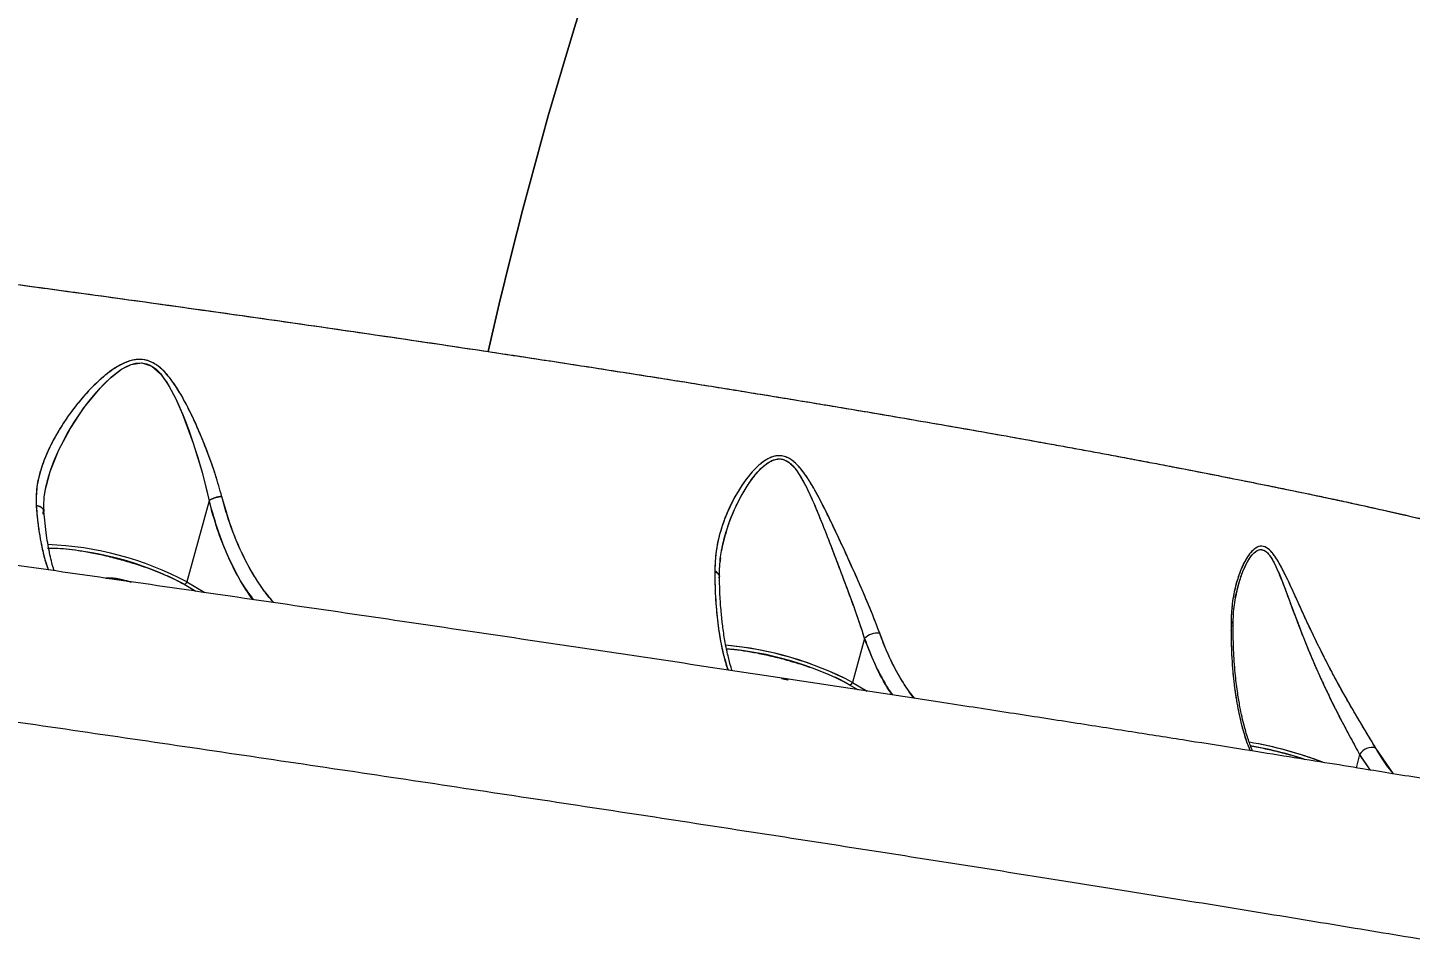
# Model space of a CAD drawing. Header units: millimetres. Extents: x -5873 to 5805, y -5301 to 4302.
# Drawn here: x -566.1 to -313.5, y -605.1 to -436.6 of the extents above; entities that cross this region are included whole.
import ezdxf

# ---------------------------------------------------------------- set-up
doc = ezdxf.new("R2010")
doc.units = ezdxf.units.MM
for name, color, linetype in [('DIKOM_ОБЪЕКТ', 7, 'Continuous'), ('DIKOM_РАЗМЕР_ЗОНА', 7, 'Continuous'), ('DIKOM_РАЗМЕР_ОБЪЕКТА', 7, 'Continuous')]:
    doc.layers.add(name, color=color, linetype=linetype)
doc.styles.add('style1', font='arial.ttf', dxfattribs={"width": 0.8})
doc.dimstyles.new('1-50', dxfattribs={"dimtxt": 300, "dimasz": 200, "dimexe": 100, "dimexo": 0, "dimgap": 100, "dimtad": 1, "dimtxsty": 'style1', "dimcen": 200, "dimclrd": 7, "dimclre": 7, "dimclrt": 7, "dimadec": 1, "dimazin": 2, "dimtfac": 1, "dimtmove": 0, "dimatfit": 2, "dimfxl": 0, "dimlwd": 25, "dimlwe": 18, "dimarcsym": 0})

# ---------------------------------------------------------------- blocks, each defined once
blk = doc.blocks.new('*D9')
at = {"layer": 'Defpoints', "color": 0, "transparency": 16777216}
for p in [(1338.11, 2802.44), (-4588.97, -1585.51), (-117.5, -1585.51)]:
    blk.add_point(p, dxfattribs=at)
at = {"layer": 'DIKOM_РАЗМЕР_ОБЪЕКТА', "color": 7, "lineweight": 18, "transparency": 16777216}
for p, q in [((1338.11, 2802.44), (-4688.97, 2802.44)), ((-117.5, -1585.51), (-4688.97, -1585.51))]:
    blk.add_line(p, q, dxfattribs=at)
at = {"layer": 'DIKOM_РАЗМЕР_ОБЪЕКТА', "color": 7, "lineweight": 25, "transparency": 16777216}
blk.add_line((-4588.97, 2602.44), (-4588.97, -1385.51), dxfattribs=at)
at = {"layer": 'DIKOM_РАЗМЕР_ОБЪЕКТА', "color": 7, "transparency": 16777216}
for points in [[(-4622.31, 2602.44), (-4555.64, 2602.44), (-4588.97, 2802.44)], [(-4622.31, -1385.51), (-4555.64, -1385.51), (-4588.97, -1585.51)]]:
    blk.add_solid(points, dxfattribs=at)
at = {"layer": 'DIKOM_РАЗМЕР_ОБЪЕКТА', "color": 7, "transparency": 16777216, "insert": (-4842.15, 460.98), "char_height": 300, "attachment_point": 5, "rotation": 90, "style": 'style1'}
blk.add_mtext('4400', dxfattribs=at)
blk = doc.blocks.new('*D10')
at = {"layer": 'Defpoints', "color": 0, "transparency": 16777216}
for p in [(4304.51, 1053.39), (-1538.59, -1332.39), (4304.51, -4224.84)]:
    blk.add_point(p, dxfattribs=at)
at = {"layer": 'DIKOM_РАЗМЕР_ОБЪЕКТА', "color": 7, "lineweight": 18, "transparency": 16777216}
for p, q in [((4304.51, 1053.39), (4304.51, -4324.84)), ((-1538.59, -1332.39), (-1538.59, -4324.84))]:
    blk.add_line(p, q, dxfattribs=at)
at = {"layer": 'DIKOM_РАЗМЕР_ОБЪЕКТА', "color": 7, "lineweight": 25, "transparency": 16777216}
blk.add_line((-1338.59, -4224.84), (4104.51, -4224.84), dxfattribs=at)
at = {"layer": 'DIKOM_РАЗМЕР_ОБЪЕКТА', "color": 7, "transparency": 16777216}
for points in [[(-1338.59, -4191.51), (-1338.59, -4258.18), (-1538.59, -4224.84)], [(4104.51, -4191.51), (4104.51, -4258.18), (4304.51, -4224.84)]]:
    blk.add_solid(points, dxfattribs=at)
at = {"layer": 'DIKOM_РАЗМЕР_ОБЪЕКТА', "color": 7, "transparency": 16777216, "insert": (1679.28, -3971.67), "char_height": 300, "attachment_point": 5, "style": 'style1'}
blk.add_mtext('5850', dxfattribs=at)
blk = doc.blocks.new('*D11')
at = {"layer": 'Defpoints', "color": 0, "transparency": 16777216}
for p in [(-510, 4302.44), (-5422.89, -3651.6), (284.83, -3651.6)]:
    blk.add_point(p, dxfattribs=at)
at = {"layer": 'DIKOM_РАЗМЕР_ЗОНА', "color": 7, "lineweight": 18, "transparency": 16777216}
for p, q in [((-510, 4302.44), (-5522.89, 4302.44)), ((284.83, -3651.6), (-5522.89, -3651.6))]:
    blk.add_line(p, q, dxfattribs=at)
at = {"layer": 'DIKOM_РАЗМЕР_ЗОНА', "color": 7, "lineweight": 25, "transparency": 16777216}
blk.add_line((-5422.89, 4102.44), (-5422.89, -3451.6), dxfattribs=at)
at = {"layer": 'DIKOM_РАЗМЕР_ЗОНА', "color": 7, "transparency": 16777216}
for points in [[(-5456.22, 4102.44), (-5389.56, 4102.44), (-5422.89, 4302.44)], [(-5456.22, -3451.6), (-5389.56, -3451.6), (-5422.89, -3651.6)]]:
    blk.add_solid(points, dxfattribs=at)
at = {"layer": 'DIKOM_РАЗМЕР_ЗОНА', "color": 7, "transparency": 16777216, "insert": (-5676.06, -474.49), "char_height": 300, "attachment_point": 5, "rotation": 90, "style": 'style1'}
blk.add_mtext('7950', dxfattribs=at)

msp = doc.modelspace()

# ---------------------------------------------------------------- linework, layer by layer
at = {"layer": 'DIKOM_ОБЪЕКТ', "color": 7, "linetype": 'Continuous', "lineweight": 15}
for p, q in [((-562.421, -519.21), (-562.794, -520.577)), ((-562.499, -519.605), (-562.425, -519.224)), ((-563.214, -525.451), (-563.16, -524.658)), ((-532.923, -522.984), (-536.968, -537.813)), ((-564.276, -526.009), (-564.296, -526.084)), ((-564.005, -528.347), (-564.003, -528.34)), ((-438.884, -530.27), (-438.772, -529.721)), ((-439.561, -534.334), (-439.463, -533.386)), ((-549.889, -537.216), (-549.917, -537.412)), ((-536.968, -537.813), (-533.684, -539.764)), ((-440.433, -535.812), (-440.562, -536.286)), ((-537.493, -538.245), (-535.342, -539.523)), ((-440.474, -539.414), (-440.45, -539.328)), ((-344.957, -538.557), (-345.552, -540.741)), ((-346.067, -542.627), (-346.108, -542.78)), ((-346.244, -546.73), (-346.226, -546.663)), ((-413.209, -548.154), (-415.391, -556.155)), ((-415.918, -556.586), (-414.38, -557.501)), ((-415.391, -556.155), (-412.694, -557.758)), ((-316.559, -572.867), (-319.829, -568.15)), ((-322.764, -569.345), (-323.42, -571.751)), ((-320.772, -572.182), (-322.764, -569.345)), ((-322.764, -569.345), (-320.927, -572.157))]:
    msp.add_line(p, q, dxfattribs=at)
at = {"layer": 'DIKOM_ОБЪЕКТ', "color": 7, "linetype": 'Continuous', "lineweight": 15, "flags": 128}
for points in [[(-463.382, -427.643), (-465.988, -435.923), (-468.516, -444.277), (-470.963, -452.702), (-473.328, -461.194), (-475.611, -469.747), (-477.811, -478.358), (-479.925, -487.023), (-481.954, -495.737)], [(-481.954, -495.737), (-479.925, -487.023), (-477.811, -478.358), (-475.611, -469.747), (-473.328, -461.194), (-470.963, -452.702), (-468.516, -444.277), (-465.988, -435.923), (-463.382, -427.643)], [(-563.028, -522.303), (-562.806, -520.814), (-562.196, -518.43), (-561.747, -517.073), (-561.204, -515.649), (-560.61, -514.268), (-559.963, -512.907), (-559.207, -511.456), (-558.758, -510.651), (-558.213, -509.719), (-557.563, -508.665), (-556.671, -507.31), (-556.106, -506.499), (-555.525, -505.699), (-554.869, -504.839), (-553.451, -503.119), (-552.203, -501.764), (-550.718, -500.354), (-549.111, -499.109), (-548.246, -498.582), (-547.322, -498.15), (-546.289, -497.855), (-545.317, -497.788), (-544.33, -497.967), (-543.851, -498.155), (-543.382, -498.407), (-542.6, -498.989), (-541.824, -499.771), (-540.243, -502.017), (-538.928, -504.52), (-537.784, -507.127), (-537.175, -508.661), (-536.639, -510.098), (-535.941, -512.087), (-535.38, -513.791), (-534.975, -515.084), (-534.178, -517.82), (-533.499, -520.425), (-532.92, -522.977), (-532.92, -522.977)], [(-562.668, -520.477), (-561.948, -517.655), (-560.352, -513.709), (-558.293, -509.852), (-555.772, -506.034), (-552.815, -502.409), (-550.95, -500.558), (-548.906, -498.975), (-547.125, -498.078), (-545.197, -497.795), (-543.358, -498.422), (-541.834, -499.76), (-540.596, -501.441), (-539.057, -504.252), (-537.754, -507.199), (-535.809, -512.481), (-534.19, -517.777), (-532.92, -522.977), (-532.92, -522.977)], [(-440.57, -535.897), (-440.312, -536.005), (-440.093, -536.134), (-439.919, -536.281), (-439.796, -536.441), (-439.726, -536.61), (-439.711, -536.784), (-439.753, -536.956), (-439.849, -537.124)], [(-346.251, -544.996), (-346.12, -545.099), (-346.016, -545.208), (-345.941, -545.323), (-345.897, -545.442), (-345.882, -545.562), (-345.898, -545.682), (-345.945, -545.8), (-346.021, -545.914)]]:
    msp.add_lwpolyline(points, dxfattribs=at)
at = {"layer": 'DIKOM_ОБЪЕКТ', "color": 7, "linetype": 'Continuous', "lineweight": 15}
for centre, radius, start, end in [((-564.469, -589.629), 58.662, 62.04295, 87.9975), ((-564.517, -589.797), 58.833, 62.07833, 87.936), ((-564.272, -588.976), 57.366, 62.17215, 88.02757), ((-537.503, -537.697), 0.548, 271.1391, 347.8099), ((-440.755, -536.945), 1.064, 10.83792, 79.96083), ((-346.612, -545.635), 0.734, 6.13285, 60.53121), ((-410.791, -550.632), 3.463, 84.06224, 134.29573), ((-444.051, -611.163), 62.026, 62.48032, 84.97904), ((-444.07, -611.218), 62.084, 62.48766, 84.8901), ((-443.694, -609.887), 60.104, 62.47509, 85.04844), ((-415.926, -556.039), 0.547, 270.90168, 347.74469), ((-354.899, -637.727), 71.637, 69.24308, 80.41051), ((-354.987, -638.043), 71.964, 69.18512, 80.35363), ((-354.57, -636.481), 69.751, 71.87271, 80.22341), ((-320.505, -570.692), 2.63, 75.10441, 149.20169)]:
    msp.add_arc(centre, radius, start, end, dxfattribs=at)
for points, knots in [([(-807.327, -454.148), (-805.463, -454.359), (-801.653, -454.789), (-795.765, -455.456), (-789.59, -456.159), (-783.12, -456.899), (-776.354, -457.676), (-769.795, -458.432), (-764.249, -459.074), (-759.7, -459.602), (-755.614, -460.077), (-751.094, -460.605), (-746.024, -461.198), (-740.669, -461.827), (-735.567, -462.429), (-732.063, -462.843), (-730.044, -463.082), (-729.18, -463.184), (-728.389, -463.278), (-727.672, -463.363), (-727.028, -463.439), (-723.814, -463.82), (-718.267, -464.481), (-710.434, -465.418), (-702.748, -466.343), (-695.085, -467.269), (-687.2, -468.228), (-680.123, -469.093), (-673.749, -469.876), (-668.286, -470.55), (-662.956, -471.21), (-657.761, -471.855), (-652.702, -472.487), (-647.779, -473.103), (-639.655, -474.125), (-628.5, -475.54), (-614.512, -477.336), (-600.666, -479.135), (-586.909, -480.947), (-573.192, -482.778), (-558.763, -484.732), (-543.651, -486.813), (-527.787, -489.038), (-512.221, -491.265), (-496.888, -493.501), (-486.921, -494.993), (-481.954, -495.737)], [0, 0, 0, 0, 0.0179875, 0.0367761, 0.0563659, 0.0767563, 0.097947, 0.1199376, 0.1380062, 0.1494626, 0.1620314, 0.1757124, 0.1910468, 0.2085281, 0.2246544, 0.23753, 0.2403655, 0.2429777, 0.245367, 0.2475336, 0.2494769, 0.2511979, 0.2766465, 0.2996032, 0.3217497, 0.3456952, 0.3682719, 0.3922597, 0.4088965, 0.4251311, 0.440963, 0.4563927, 0.4714206, 0.4860462, 0.5002697, 0.5438565, 0.5855948, 0.6254871, 0.6683376, 0.7099847, 0.7504309, 0.8008985, 0.8503767, 0.8999629, 0.9501454, 1, 1, 1, 1]), ([(-807.327, -454.148), (-801.263, -454.835), (-789.13, -456.207), (-770.459, -458.352), (-751.452, -460.559), (-732.137, -462.829), (-712.635, -465.15), (-693.429, -467.466), (-674.573, -469.769), (-656.068, -472.061), (-637.539, -474.389), (-618.989, -476.755), (-599.781, -479.247), (-580.044, -481.855), (-559.915, -484.57), (-540.138, -487.298), (-520.715, -490.04), (-501.648, -492.799), (-483.01, -495.566), (-464.902, -498.327), (-447.419, -501.067), (-430.589, -503.78), (-414.45, -506.458), (-399.086, -509.085), (-384.57, -511.645), (-370.933, -514.127), (-358.168, -516.528), (-346.272, -518.846), (-335.1, -521.107), (-324.773, -523.287), (-315.421, -525.364), (-307.18, -527.298), (-300.217, -529.064), (-295.896, -530.216), (-294.242, -530.729), (-294.157, -530.756)], [0, 0, 0, 0, 0.0300603, 0.0601522, 0.0903541, 0.1207442, 0.1510865, 0.1812487, 0.2095959, 0.2379215, 0.2662917, 0.2947747, 0.3234262, 0.3552897, 0.3869723, 0.4185716, 0.4501837, 0.481907, 0.513836, 0.5457496, 0.5775699, 0.6093967, 0.6413304, 0.6732611, 0.7049921, 0.7366191, 0.768237, 0.7999388, 0.8318198, 0.86533, 0.8986267, 0.9318004, 0.9649569, 0.9982006, 1, 1, 1, 1]), ([(-156.203, -635.142), (-155.948, -633.72), (-155.452, -630.944), (-155.456, -626.842), (-155.983, -622.547), (-157.143, -618.374), (-158.838, -614.587), (-160.625, -611.618), (-162.477, -609.158), (-164.404, -607.055), (-166.519, -605.129), (-168.407, -603.69), (-170.196, -602.511), (-171.804, -601.583), (-173.123, -600.906), (-174.08, -600.454), (-174.884, -600.096), (-175.709, -599.749), (-176.565, -599.409), (-177.666, -598.997), (-178.981, -598.54), (-180.521, -598.046), (-182.219, -597.539), (-183.997, -597.041), (-185.823, -596.559), (-187.658, -596.094), (-189.663, -595.606), (-191.864, -595.09), (-194.336, -594.529), (-197.117, -593.917), (-200.313, -593.234), (-203.982, -592.472), (-208.255, -591.608), (-213.212, -590.631), (-218.89, -589.539), (-225.116, -588.37), (-231.748, -587.15), (-238.718, -585.893), (-246.02, -584.599), (-253.64, -583.271), (-261.855, -581.862), (-270.644, -580.379), (-279.83, -578.856), (-288.939, -577.36), (-297.146, -576.021), (-304.383, -574.845), (-310.635, -573.829), (-316.538, -572.871), (-322.627, -571.88), (-329.266, -570.8), (-336.778, -569.59), (-345.022, -568.273), (-354.044, -566.842), (-363.878, -565.295), (-374.533, -563.63), (-385.923, -561.863), (-400.069, -559.684), (-416.868, -557.115), (-436.29, -554.173), (-455.942, -551.22), (-475.94, -548.24), (-496.352, -545.221), (-517.182, -542.164), (-538.278, -539.091), (-559.553, -536.015), (-580.862, -532.955), (-602.199, -529.913), (-623.559, -526.888), (-645.072, -523.862), (-667.683, -520.704), (-691.289, -517.432), (-715.769, -514.065), (-740.067, -510.75), (-764.184, -507.486), (-788.12, -504.274), (-811.806, -501.124), (-835.119, -498.051), (-856.429, -495.268), (-875.786, -492.763), (-893.324, -490.512), (-910.661, -488.306), (-927.93, -486.128), (-942.987, -484.249), (-955.89, -482.652), (-966.658, -481.33), (-977.338, -480.028), (-987.898, -478.752), (-998.168, -477.522), (-1007.873, -476.37), (-1016.776, -475.32), (-1024.431, -474.423), (-1030.977, -473.66), (-1036.536, -473.016), (-1041.576, -472.435), (-1046.203, -471.903), (-1050.714, -471.389), (-1055.754, -470.821), (-1061.498, -470.183), (-1067.948, -469.477), (-1074.776, -468.741), (-1082.406, -467.934), (-1090.604, -467.087), (-1098.995, -466.245), (-1106.869, -465.483), (-1114.133, -464.807), (-1120.805, -464.216), (-1126.812, -463.714), (-1132.2, -463.295), (-1136.936, -462.958), (-1141.078, -462.695), (-1144.225, -462.524), (-1146.578, -462.416), (-1148.309, -462.348), (-1149.872, -462.298), (-1151.35, -462.262), (-1152.97, -462.237), (-1154.789, -462.235), (-1156.703, -462.267), (-1158.525, -462.344), (-1160.267, -462.473), (-1161.747, -462.628), (-1163.185, -462.829), (-1164.46, -463.054), (-1165.566, -463.288), (-1166.549, -463.525), (-1167.775, -463.861), (-1169.361, -464.369), (-1171.094, -465.041), (-1172.773, -465.813), (-1174.218, -466.573), (-1175.635, -467.421), (-1176.987, -468.321), (-1178.65, -469.569), (-1180.674, -471.348), (-1182.978, -473.82), (-1185.11, -476.758), (-1186.915, -480.025), (-1188.302, -483.451), (-1189.342, -487.248), (-1189.605, -489.911), (-1189.739, -491.272)], [0, 0, 0, 0, 0.0028437, 0.005551, 0.008074, 0.0114316, 0.0142151, 0.0165946, 0.0189853, 0.0214179, 0.0238497, 0.0270226, 0.0299349, 0.0324558, 0.0348702, 0.0368396, 0.0388619, 0.041111, 0.0435882, 0.0462946, 0.0510128, 0.0558737, 0.0604702, 0.0662162, 0.0715286, 0.0767123, 0.0818452, 0.0878865, 0.0939129, 0.1003685, 0.1073166, 0.1147568, 0.1226908, 0.1315466, 0.1409546, 0.1505933, 0.1601667, 0.1696847, 0.179157, 0.1885933, 0.1979567, 0.2083092, 0.2184461, 0.2278883, 0.2365694, 0.2428611, 0.2486894, 0.2540555, 0.25896, 0.2648982, 0.2713095, 0.2782351, 0.2856822, 0.2936604, 0.3021394, 0.3110875, 0.320286, 0.3345568, 0.3486242, 0.3625172, 0.3762637, 0.3901652, 0.4041159, 0.4180038, 0.4318276, 0.4456156, 0.4591488, 0.4726969, 0.4862862, 0.4999438, 0.5154855, 0.5309464, 0.5463672, 0.5617863, 0.5772425, 0.5927751, 0.6082915, 0.6237227, 0.6360334, 0.6483348, 0.6606786, 0.6733228, 0.6863398, 0.6946776, 0.7031537, 0.7117236, 0.720391, 0.7291574, 0.737621, 0.7455232, 0.7528695, 0.7585893, 0.7639246, 0.7688761, 0.773444, 0.777908, 0.7828094, 0.7891701, 0.7961702, 0.8038137, 0.812058, 0.8226414, 0.8335178, 0.8442363, 0.8548106, 0.8652538, 0.8755777, 0.8853313, 0.8949856, 0.9041596, 0.9126157, 0.9175455, 0.9221814, 0.9265261, 0.9306572, 0.9351549, 0.9404608, 0.9463215, 0.9524641, 0.9561103, 0.959782, 0.9632255, 0.9660941, 0.9682016, 0.9698355, 0.9713119, 0.9731886, 0.9754924, 0.9771553, 0.9789027, 0.980082, 0.9812822, 0.9827265, 0.9846134, 0.9869417, 0.9896939, 0.9920149, 0.9945289, 0.9972034, 1, 1, 1, 1]), ([(-156.26, -635.134), (-156.236, -635.113), (-155.995, -634.9), (-156.613, -634.355), (-158.117, -633.507), (-160.656, -632.536), (-164.154, -631.433), (-168.645, -630.194), (-174.102, -628.825), (-180.489, -627.332), (-187.783, -625.719), (-195.98, -623.989), (-205.078, -622.144), (-215.08, -620.182), (-225.991, -618.104), (-237.786, -615.917), (-250.405, -613.629), (-263.782, -611.254), (-277.889, -608.796), (-292.72, -606.254), (-308.278, -603.629), (-324.562, -600.921), (-341.572, -598.13), (-359.242, -595.266), (-377.486, -592.345), (-396.219, -589.379), (-415.424, -586.371), (-435.099, -583.321), (-455.244, -580.231), (-475.862, -577.098), (-496.931, -573.928), (-518.354, -570.734), (-540.025, -567.534), (-561.864, -564.338), (-583.865, -561.147), (-606.03, -557.962), (-628.357, -554.783), (-650.849, -551.61), (-673.455, -548.451), (-696.074, -545.321), (-718.599, -542.233), (-740.98, -539.195), (-763.218, -536.206), (-785.31, -533.265), (-807.253, -530.374), (-828.968, -527.542), (-850.355, -524.782), (-871.324, -522.106), (-891.856, -519.515), (-911.956, -517.009), (-931.622, -514.588), (-950.853, -512.252), (-969.63, -510.003), (-987.864, -507.853), (-1005.468, -505.81), (-1022.372, -503.884), (-1038.576, -502.073), (-1054.086, -500.378), (-1068.897, -498.797), (-1083.008, -497.334), (-1096.386, -495.99), (-1108.96, -494.775), (-1120.671, -493.693), (-1131.487, -492.747), (-1141.418, -491.935), (-1150.465, -491.257), (-1158.625, -490.714), (-1165.891, -490.304), (-1172.236, -490.029), (-1177.625, -489.889), (-1182.038, -489.888), (-1185.461, -490.026), (-1187.938, -490.299), (-1189.303, -490.714), (-1189.853, -491.047), (-1189.724, -491.264), (-1189.718, -491.275)], [0, 0, 0, 0, 0.0016717, 0.0168377, 0.0306269, 0.0444384, 0.0582979, 0.072232, 0.0861656, 0.1000218, 0.1138307, 0.1276178, 0.1414079, 0.1552272, 0.1691019, 0.1830538, 0.1969687, 0.2108133, 0.2246147, 0.2383993, 0.2521929, 0.2660216, 0.2799122, 0.2938685, 0.3077623, 0.3215932, 0.3353882, 0.3491733, 0.3629741, 0.3768166, 0.3907281, 0.4046799, 0.4185557, 0.4323752, 0.4461657, 0.459953, 0.4737626, 0.487621, 0.5015558, 0.5154994, 0.5293803, 0.5432254, 0.5570615, 0.5709142, 0.5848101, 0.5987674, 0.6126749, 0.6265148, 0.6403139, 0.6540984, 0.667894, 0.6817269, 0.6956236, 0.7095795, 0.7234679, 0.7372954, 0.7510888, 0.7648743, 0.7786776, 0.7925252, 0.8064441, 0.8203929, 0.8342643, 0.8480816, 0.8618711, 0.8756589, 0.889471, 0.9033326, 0.9172696, 0.9311972, 0.9450523, 0.9588612, 0.9726496, 0.986443, 0.999339, 1, 1, 1, 1]), ([(-530.599, -522.214), (-530.966, -520.903), (-531.698, -518.292), (-532.969, -514.717), (-534.198, -511.589), (-535.343, -508.924), (-536.496, -506.486), (-537.615, -504.351), (-538.746, -502.428), (-539.957, -500.662), (-541.153, -499.289), (-542.194, -498.39), (-543.378, -497.61), (-544.721, -497.168), (-546.121, -497.171), (-547.142, -497.361), (-548.149, -497.706), (-549.587, -498.388), (-551.427, -499.63), (-553.528, -501.463), (-555.795, -503.82), (-558.102, -506.665), (-560.109, -509.65), (-561.615, -512.328), (-562.702, -514.632), (-563.718, -517.357), (-564.516, -520.461), (-564.509, -522.764), (-564.505, -523.877)], [0, 0, 0, 0, 0.0627212, 0.1249953, 0.1664976, 0.2085773, 0.2498175, 0.2822378, 0.3120286, 0.3458461, 0.374778, 0.3912236, 0.4063133, 0.437617, 0.4528888, 0.4691092, 0.4841499, 0.5006124, 0.5403877, 0.5830677, 0.6256807, 0.688115, 0.7505753, 0.7936902, 0.8351845, 0.8751671, 0.9397308, 1, 1, 1, 1]), ([(-530.599, -522.214), (-530.962, -520.919), (-531.685, -518.334), (-533.101, -514.341), (-534.7, -510.344), (-536.313, -506.819), (-537.9, -503.814), (-539.443, -501.329), (-541.131, -499.23), (-543.047, -497.706), (-545.166, -497.034), (-547.339, -497.334), (-549.938, -498.508), (-552.752, -500.674), (-555.669, -503.649), (-558.222, -506.831), (-560.423, -510.134), (-562.253, -513.53), (-563.622, -516.98), (-564.51, -520.462), (-564.507, -522.736), (-564.505, -523.877)], [0, 0, 0, 0, 0.0620245, 0.1237979, 0.1860964, 0.24842, 0.2900157, 0.3320623, 0.3744731, 0.4067077, 0.439056, 0.4714833, 0.5033076, 0.5662881, 0.6291198, 0.6913301, 0.7530385, 0.8148911, 0.8767638, 0.9381849, 1, 1, 1, 1]), ([(-481.954, -495.737), (-478.449, -496.268), (-471.421, -497.331), (-461.1, -498.925), (-450.977, -500.511), (-441.103, -502.084), (-431.451, -503.648), (-421.954, -505.212), (-413.427, -506.64), (-405.809, -507.937), (-399.042, -509.104), (-392.305, -510.282), (-385.745, -511.445), (-380.357, -512.415), (-376.08, -513.194), (-372.749, -513.805), (-369.417, -514.421), (-366.085, -515.043), (-362.758, -515.668), (-359.438, -516.298), (-355.532, -517.047), (-351.024, -517.922), (-345.922, -518.927), (-340.77, -519.96), (-335.751, -520.985), (-331.395, -521.892), (-327.643, -522.687), (-324.476, -523.368), (-321.103, -524.105), (-318.714, -524.637), (-317.125, -524.995), (-316.6, -525.114), (-316.07, -525.234), (-315.538, -525.355), (-315.001, -525.478), (-314.374, -525.622), (-313.562, -525.809), (-312.478, -526.061), (-311.127, -526.377), (-309.529, -526.755), (-307.78, -527.175), (-306.086, -527.588), (-304.212, -528.053), (-302.317, -528.532), (-300.238, -529.071), (-297.691, -529.749), (-294.829, -530.546), (-291.954, -531.399), (-290.398, -531.906), (-289.65, -532.15)], [0, 0, 0, 0, 0.0356094, 0.0713873, 0.1073334, 0.1429085, 0.17837, 0.2143464, 0.2508401, 0.277912, 0.3055299, 0.333695, 0.362407, 0.3899726, 0.404944, 0.420175, 0.4356655, 0.451416, 0.4674265, 0.4836967, 0.5002277, 0.5259927, 0.5530551, 0.5814158, 0.6110754, 0.6394001, 0.6596954, 0.6811188, 0.7006087, 0.7272294, 0.7309596, 0.7347465, 0.7385897, 0.7424895, 0.7464462, 0.7504593, 0.7564865, 0.7647492, 0.7752476, 0.7879815, 0.802952, 0.8183428, 0.8312155, 0.8524193, 0.8705209, 0.8915209, 0.9303476, 0.9665079, 1, 1, 1, 1]), ([(-410.433, -547.188), (-410.949, -545.824), (-411.981, -543.095), (-413.879, -538.698), (-415.856, -534.254), (-417.898, -529.799), (-419.984, -525.405), (-421.796, -521.851), (-423.372, -519.162), (-424.675, -517.275), (-426.182, -515.641), (-427.986, -514.662), (-429.906, -514.805), (-431.577, -515.703), (-433.28, -517.167), (-434.945, -519.151), (-436.94, -522.207), (-438.807, -526.153), (-440.288, -530.976), (-440.476, -534.258), (-440.57, -535.897)], [0, 0, 0, 0, 0.0693822, 0.1388318, 0.2086062, 0.2780508, 0.3481591, 0.4187355, 0.4540982, 0.4899055, 0.5259658, 0.5624546, 0.5948389, 0.6270479, 0.6590441, 0.7061413, 0.7526666, 0.8354637, 0.9178377, 1, 1, 1, 1]), ([(-410.433, -547.188), (-410.718, -546.416), (-411.302, -544.837), (-412.347, -542.282), (-413.644, -539.238), (-415.225, -535.659), (-416.832, -532.119), (-418.279, -529), (-419.519, -526.391), (-420.693, -524.016), (-421.775, -521.942), (-422.819, -520.084), (-423.89, -518.377), (-424.898, -517.042), (-425.751, -516.147), (-426.706, -515.345), (-427.787, -514.817), (-428.953, -514.732), (-429.814, -514.882), (-430.661, -515.217), (-431.685, -515.817), (-432.917, -516.838), (-434.199, -518.243), (-435.39, -519.829), (-436.773, -521.997), (-438.245, -524.892), (-439.544, -528.481), (-440.413, -532.167), (-440.517, -534.652), (-440.57, -535.897)], [0, 0, 0, 0, 0.0397426, 0.0812405, 0.1248154, 0.1853547, 0.2494227, 0.290749, 0.3327891, 0.3741945, 0.4065611, 0.4365361, 0.4702111, 0.4993182, 0.5157777, 0.5308135, 0.5623289, 0.5778598, 0.5938895, 0.6089883, 0.6254615, 0.6544917, 0.6884328, 0.7182338, 0.750629, 0.8128612, 0.8754389, 0.9375623, 1, 1, 1, 1]), ([(-439.304, -532.028), (-439.255, -531.772), (-439.108, -530.997), (-438.808, -529.824), (-438.391, -528.393), (-437.879, -526.88), (-437.278, -525.354), (-436.624, -523.895), (-435.913, -522.467), (-435.039, -520.915), (-433.987, -519.307), (-432.805, -517.792), (-431.672, -516.653), (-430.671, -515.931), (-429.861, -515.524), (-429.03, -515.322), (-428.19, -515.38), (-427.396, -515.702), (-426.678, -516.234), (-426.031, -516.911), (-425.268, -517.917), (-424.427, -519.312), (-423.525, -521.095), (-422.682, -522.942), (-421.876, -524.838), (-421.089, -526.767), (-420.287, -528.793), (-419.524, -530.754), (-418.677, -532.967), (-417.781, -535.326), (-416.787, -537.972), (-415.663, -541.014), (-414.406, -544.472), (-413.609, -546.925), (-413.209, -548.154)], [0, 0, 0, 0, 0.0140972, 0.0428076, 0.0652359, 0.0941882, 0.1283701, 0.152654, 0.1791474, 0.2130355, 0.2469718, 0.2811586, 0.3156756, 0.3339399, 0.3502003, 0.3678265, 0.3846639, 0.4012145, 0.419283, 0.4365035, 0.4536887, 0.4881322, 0.5222941, 0.5564056, 0.5905924, 0.624896, 0.6590677, 0.6971076, 0.7270361, 0.7737222, 0.818809, 0.8635476, 0.9316489, 1, 1, 1, 1]), ([(-439.068, -531.169), (-438.746, -529.845), (-438.019, -526.869), (-436.326, -523.133), (-434.479, -519.971), (-432.941, -517.913), (-431.385, -516.383), (-429.876, -515.425), (-428.284, -515.254), (-426.945, -515.948), (-425.897, -517.032), (-424.582, -518.947), (-423.064, -522.001), (-421.322, -526.149), (-419.577, -530.603), (-417.859, -535.111), (-416.181, -539.598), (-414.559, -544.022), (-413.658, -546.781), (-413.209, -548.154)], [0, 0, 0, 0, 0.0747036, 0.1679845, 0.2200147, 0.2720512, 0.3067113, 0.340626, 0.3736872, 0.4017619, 0.4304021, 0.4595291, 0.5286085, 0.6078196, 0.6869819, 0.7655312, 0.8443692, 0.9225251, 1, 1, 1, 1]), ([(-563.054, -524.953), (-563.086, -524.079), (-563.149, -522.346), (-562.714, -520.513), (-562.499, -519.605)], [0, 0, 0, 0, 0.5044793, 1, 1, 1, 1]), ([(-530.599, -522.214), (-530.802, -522.229), (-531.22, -522.261), (-531.885, -522.434), (-532.494, -522.68), (-532.781, -522.88), (-532.92, -522.977)], [0, 0, 0, 0, 0.2427418, 0.499818, 0.7569791, 1, 1, 1, 1]), ([(-532.92, -522.977), (-532.78, -522.88), (-532.494, -522.681), (-531.885, -522.436), (-531.22, -522.262), (-530.802, -522.229), (-530.599, -522.214)], [0, 0, 0, 0, 0.2428977, 0.4999827, 0.7570276, 1, 1, 1, 1]), ([(-521.139, -541.592), (-521.488, -541.186), (-522.385, -540.142), (-523.723, -538.245), (-525.316, -535.699), (-526.84, -532.803), (-528.314, -529.427), (-529.575, -525.959), (-530.266, -523.432), (-530.599, -522.214)], [0, 0, 0, 0, 0.083496, 0.2148733, 0.3460682, 0.5195875, 0.6717773, 0.8417568, 1, 1, 1, 1]), ([(-521.09, -541.599), (-521.844, -540.697), (-523.613, -538.583), (-526.156, -534.277), (-528.701, -528.794), (-529.966, -524.408), (-530.599, -522.214)], [0, 0, 0, 0, 0.1818506, 0.4265203, 0.713075, 1, 1, 1, 1]), ([(-564.505, -523.877), (-564.432, -524.716), (-564.284, -526.41), (-563.961, -528.799), (-563.498, -531.383), (-562.957, -533.728), (-562.469, -535.096), (-562.279, -535.627)], [0, 0, 0, 0, 0.182945, 0.3692865, 0.5585168, 0.8288827, 1, 1, 1, 1]), ([(-564.505, -523.877), (-564.338, -523.909), (-564.004, -523.974), (-563.597, -524.171), (-563.31, -524.412), (-563.119, -524.676), (-563.116, -524.864), (-563.115, -524.956)], [0, 0, 0, 0, 0.2166717, 0.4317308, 0.6357355, 0.8211291, 1, 1, 1, 1]), ([(-564.505, -523.877), (-564.372, -525.291), (-564.107, -528.115), (-563.468, -531.556), (-562.855, -534.055), (-562.435, -535.219), (-562.288, -535.626)], [0, 0, 0, 0, 0.3114403, 0.6219584, 0.867802, 1, 1, 1, 1]), ([(-563.116, -524.948), (-563.12, -524.849), (-563.127, -524.655), (-563.33, -524.391), (-563.619, -524.158), (-564.02, -523.97), (-564.343, -523.908), (-564.505, -523.877)], [0, 0, 0, 0, 0.1924521, 0.3778447, 0.5792883, 0.7895128, 1, 1, 1, 1]), ([(-561.208, -535.781), (-561.227, -535.725), (-561.525, -534.872), (-562.021, -532.76), (-562.681, -529.257), (-562.948, -526.375), (-563.09, -524.85)], [0, 0, 0, 0, 0.020273, 0.3091361, 0.6345895, 1, 1, 1, 1]), ([(-532.92, -522.977), (-532.92, -522.977), (-532.921, -522.978), (-532.922, -522.98), (-532.923, -522.982), (-532.923, -522.984)], [0, 0, 0, 0, 0.2264932, 0.45955, 1, 1, 1, 1]), ([(-532.92, -522.977), (-532.92, -522.977), (-532.921, -522.978), (-532.922, -522.98), (-532.923, -522.982), (-532.923, -522.984)], [0, 0, 0, 0, 0.2098042, 0.4432381, 1, 1, 1, 1]), ([(-532.923, -522.984), (-532.39, -524.93), (-531.325, -528.813), (-529.13, -534.038), (-526.985, -538.208), (-525.395, -540.292), (-524.812, -541.057)], [0, 0, 0, 0, 0.2792584, 0.5573473, 0.8376765, 1, 1, 1, 1]), ([(-524.959, -541.035), (-525.789, -539.804), (-527.469, -537.312), (-529.623, -532.952), (-531.508, -528.197), (-532.452, -524.72), (-532.923, -522.984)], [0, 0, 0, 0, 0.2456593, 0.4973806, 0.7490076, 1, 1, 1, 1]), ([(-439.71, -536.748), (-439.684, -535.582), (-439.635, -533.429), (-439.12, -531.263), (-438.884, -530.27)], [0, 0, 0, 0, 0.5420093, 1, 1, 1, 1]), ([(-562.448, -531.666), (-561.991, -531.651), (-560.98, -531.618), (-559.029, -531.762), (-556.775, -532.044), (-554.327, -532.469), (-551.693, -533.036), (-548.927, -533.746), (-546.157, -534.574), (-543.516, -535.482), (-541.139, -536.424), (-539.084, -537.356), (-538.015, -537.953), (-537.493, -538.245)], [0, 0, 0, 0, 0.0757509, 0.1679091, 0.2559119, 0.3439145, 0.4360693, 0.5312298, 0.627956, 0.7246871, 0.8198412, 0.9120016, 1, 1, 1, 1]), ([(-319.829, -568.15), (-320.426, -567.152), (-321.614, -565.163), (-323.7, -561.693), (-325.779, -558.077), (-327.805, -554.362), (-329.72, -550.639), (-331.819, -546.328), (-334.039, -541.494), (-335.98, -537.178), (-337.591, -534.065), (-338.782, -532.284), (-340.012, -531.304), (-341.194, -531.228), (-342.53, -532.123), (-343.796, -533.995), (-344.871, -536.528), (-345.632, -539.251), (-346.126, -542.08), (-346.209, -544.022), (-346.251, -544.996)], [0, 0, 0, 0, 0.0621146, 0.123723, 0.1855404, 0.2474404, 0.3094399, 0.3710826, 0.4642397, 0.5582863, 0.6056354, 0.6536092, 0.6859699, 0.7182302, 0.7504111, 0.8012052, 0.8515465, 0.9011002, 0.9504356, 1, 1, 1, 1]), ([(-319.829, -568.15), (-320.117, -567.664), (-320.701, -566.679), (-321.675, -565.066), (-322.697, -563.365), (-323.834, -561.447), (-325.101, -559.257), (-326.488, -556.783), (-328.084, -553.823), (-329.82, -550.439), (-331.425, -547.133), (-332.758, -544.282), (-333.854, -541.884), (-334.837, -539.721), (-335.702, -537.844), (-336.502, -536.176), (-337.292, -534.646), (-338, -533.459), (-338.579, -532.656), (-339.059, -532.106), (-339.557, -531.673), (-340.268, -531.279), (-341.023, -531.252), (-341.76, -531.608), (-342.322, -532.058), (-342.898, -532.712), (-343.483, -533.582), (-344.093, -534.723), (-344.701, -536.16), (-345.42, -538.378), (-346.065, -541.332), (-346.188, -543.772), (-346.25, -544.996)], [0, 0, 0, 0, 0.0311073, 0.0629373, 0.0936012, 0.1252828, 0.1649106, 0.2064575, 0.2502, 0.3127634, 0.3749541, 0.4164655, 0.4585121, 0.4997926, 0.5319953, 0.561984, 0.5953475, 0.6246728, 0.6410037, 0.6560514, 0.6723847, 0.6876241, 0.7189029, 0.7341662, 0.7504303, 0.7692748, 0.7901257, 0.8132462, 0.8430566, 0.875777, 0.9377, 1, 1, 1, 1]), ([(-345.286, -540.201), (-345.129, -539.414), (-344.835, -537.931), (-344.104, -535.907), (-343.28, -534.111), (-342.385, -532.782), (-341.497, -532.037), (-340.704, -531.837), (-339.948, -532.145), (-339.05, -533.075), (-338.111, -534.801), (-336.773, -537.999), (-335.163, -542.416), (-333.299, -547.336), (-331.508, -551.721), (-329.856, -555.494), (-328.09, -559.246), (-326.257, -562.881), (-324.4, -566.35), (-323.308, -568.349), (-322.764, -569.345)], [0, 0, 0, 0, 0.0461278, 0.0869789, 0.1276951, 0.1677922, 0.192969, 0.2176956, 0.2427374, 0.2682565, 0.3201674, 0.3726329, 0.4784151, 0.5839906, 0.6539464, 0.7242245, 0.7941511, 0.8635456, 0.9320012, 1, 1, 1, 1]), ([(-344.953, -538.558), (-344.851, -538.195), (-344.642, -537.451), (-344.278, -536.41), (-343.861, -535.372), (-343.39, -534.386), (-342.842, -533.455), (-342.133, -532.53), (-341.371, -531.958), (-340.639, -531.889), (-340.121, -532.073), (-339.635, -532.456), (-339.2, -532.97), (-338.787, -533.599), (-338.286, -534.505), (-337.7, -535.775), (-337.043, -537.384), (-336.396, -539.068), (-335.538, -541.371), (-334.44, -544.335), (-333.04, -547.971), (-331.533, -551.661), (-330.078, -554.988), (-328.727, -557.899), (-327.528, -560.362), (-326.402, -562.578), (-325.381, -564.52), (-324.151, -566.806), (-323.321, -568.324), (-322.764, -569.345)], [0, 0, 0, 0, 0.0227806, 0.0466923, 0.0677386, 0.0925434, 0.1166838, 0.1399127, 0.1759918, 0.193857, 0.2120977, 0.2292759, 0.2482544, 0.2653216, 0.284262, 0.3197303, 0.3559659, 0.3916613, 0.4274356, 0.4990949, 0.5702401, 0.6412702, 0.7128327, 0.7615289, 0.8092663, 0.8562981, 0.8929082, 0.9279799, 1, 1, 1, 1]), ([(-551.775, -537.143), (-551.546, -537.118), (-551.071, -537.067), (-550.292, -537.165), (-549.889, -537.216)], [0, 0, 0, 0, 0.4819952, 1, 1, 1, 1]), ([(-549.889, -537.216), (-550.253, -537.169), (-551.032, -537.068), (-551.513, -537.117), (-551.77, -537.144)], [0, 0, 0, 0, 0.4664437, 1, 1, 1, 1]), ([(-547.106, -537.872), (-547.119, -537.868), (-547.625, -537.697), (-548.626, -537.439), (-549.503, -537.284), (-549.889, -537.216)], [0, 0, 0, 0, 0.0139303, 0.5663023, 1, 1, 1, 1]), ([(-549.889, -537.216), (-549.457, -537.288), (-548.573, -537.437), (-547.601, -537.745), (-547.143, -537.86), (-547.143, -537.86)], [0, 0, 0, 0, 0.4891782, 0.9998227, 1, 1, 1, 1]), ([(-537.493, -538.245), (-537.439, -538.243), (-537.331, -538.239), (-537.17, -538.143), (-537.036, -537.996), (-536.99, -537.874), (-536.968, -537.813)], [0, 0, 0, 0, 0.2499914, 0.5000853, 0.7500364, 1, 1, 1, 1]), ([(-440.57, -535.897), (-440.529, -537.683), (-440.448, -541.246), (-439.96, -546.005), (-439.237, -550.365), (-438.505, -552.711), (-438.133, -553.9)], [0, 0, 0, 0, 0.2482134, 0.4951009, 0.7441041, 1, 1, 1, 1]), ([(-440.57, -535.897), (-440.559, -536.664), (-440.538, -538.238), (-440.434, -540.55), (-440.278, -542.746), (-440.068, -544.846), (-439.801, -546.875), (-439.417, -549.168), (-438.88, -551.541), (-438.433, -553.195), (-438.17, -553.891), (-438.169, -553.895)], [0, 0, 0, 0, 0.1057721, 0.216896, 0.3331861, 0.4346693, 0.5460547, 0.6670015, 0.8332558, 0.9991432, 1, 1, 1, 1]), ([(-437.386, -554.012), (-437.418, -553.919), (-437.591, -553.415), (-437.839, -552.508), (-438.111, -551.433), (-438.375, -550.268), (-438.709, -548.583), (-439.064, -546.297), (-439.374, -543.522), (-439.614, -540.425), (-439.676, -538.033), (-439.71, -536.748)], [0, 0, 0, 0, 0.0226461, 0.122182, 0.1966096, 0.2485426, 0.3555282, 0.516029, 0.6526882, 0.8135952, 1, 1, 1, 1]), ([(-345.885, -545.504), (-345.842, -544.331), (-345.755, -541.995), (-345.227, -539.719), (-344.965, -538.587)], [0, 0, 0, 0, 0.5024638, 1, 1, 1, 1]), ([(-346.25, -544.996), (-346.254, -546.104), (-346.261, -548.329), (-346.135, -551.488), (-345.936, -554.22), (-345.684, -556.585), (-345.413, -558.569), (-345.09, -560.497), (-344.687, -562.485), (-344.19, -564.522), (-343.555, -566.6), (-343.088, -567.972), (-342.799, -568.61), (-342.789, -568.631)], [0, 0, 0, 0, 0.1099958, 0.2208843, 0.3334595, 0.4138262, 0.4983108, 0.5776484, 0.6633013, 0.7701542, 0.8748575, 0.9957339, 1, 1, 1, 1]), ([(-346.251, -544.996), (-346.244, -546.848), (-346.232, -550.542), (-345.842, -555.515), (-345.221, -560.039), (-344.332, -564.079), (-343.5, -566.957), (-342.894, -568.297), (-342.739, -568.639)], [0, 0, 0, 0, 0.1846401, 0.3683825, 0.5537944, 0.7393781, 0.9333274, 1, 1, 1, 1]), ([(-404.109, -559.071), (-404.19, -558.972), (-404.775, -558.263), (-405.765, -556.795), (-407.314, -554.267), (-408.922, -551.124), (-409.933, -548.489), (-410.433, -547.188)], [0, 0, 0, 0, 0.0313309, 0.2258387, 0.413978, 0.710701, 1, 1, 1, 1]), ([(-404.037, -559.082), (-404.464, -558.552), (-405.73, -556.983), (-407.399, -554.115), (-409.11, -550.669), (-409.991, -548.351), (-410.433, -547.188)], [0, 0, 0, 0, 0.1651805, 0.4893356, 0.7437575, 1, 1, 1, 1]), ([(-342.326, -568.705), (-342.584, -568.045), (-343.121, -566.67), (-343.744, -564.538), (-344.247, -562.492), (-344.663, -560.492), (-345.084, -558.006), (-345.488, -554.76), (-345.821, -550.617), (-345.861, -547.331), (-345.882, -545.56)], [0, 0, 0, 0, 0.1219232, 0.2536516, 0.3383562, 0.4240955, 0.5312981, 0.6625654, 0.8182418, 1, 1, 1, 1]), ([(-438.411, -550.032), (-438.096, -550.05), (-437.135, -550.106), (-435.243, -550.36), (-432.799, -550.779), (-430.15, -551.351), (-427.372, -552.066), (-424.59, -552.899), (-421.941, -553.812), (-419.559, -554.759), (-417.503, -555.695), (-416.438, -556.294), (-415.918, -556.586)], [0, 0, 0, 0, 0.049046, 0.1495728, 0.2501006, 0.3554195, 0.4641977, 0.5747845, 0.6853787, 0.794153, 0.8994706, 1, 1, 1, 1]), ([(-413.209, -548.154), (-412.615, -549.679), (-411.43, -552.721), (-409.655, -556.117), (-408.456, -557.89), (-408.066, -558.466)], [0, 0, 0, 0, 0.4047296, 0.8068606, 1, 1, 1, 1]), ([(-408.082, -558.463), (-408.161, -558.361), (-409.264, -556.925), (-411.055, -553.533), (-412.492, -549.945), (-413.209, -548.154)], [0, 0, 0, 0, 0.037145, 0.5192995, 1, 1, 1, 1]), ([(-1031.369, -553.583), (-1025.39, -554.317), (-1013.469, -555.781), (-994.682, -558.131), (-975.331, -560.58), (-955.348, -563.137), (-934.751, -565.801), (-913.532, -568.57), (-891.722, -571.44), (-869.43, -574.396), (-846.775, -577.421), (-823.843, -580.503), (-800.638, -583.64), (-777.158, -586.833), (-753.402, -590.08), (-729.388, -593.378), (-705.23, -596.713), (-681.059, -600.067), (-656.979, -603.423), (-633.002, -606.78), (-609.129, -610.14), (-585.358, -613.501), (-561.701, -616.864), (-538.258, -620.213), (-515.153, -623.534), (-492.496, -626.809), (-470.304, -630.037), (-448.577, -633.219), (-427.314, -636.356), (-406.523, -639.448), (-386.259, -642.489), (-366.622, -645.464), (-347.617, -648.371), (-335.58, -650.239), (-329.557, -651.174)], [0, 0, 0, 0, 0.0314152, 0.0626495, 0.093771, 0.1248519, 0.1559641, 0.1871699, 0.218538, 0.2499826, 0.2812419, 0.3123763, 0.343456, 0.3745496, 0.4057282, 0.4370585, 0.468525, 0.4998269, 0.5309905, 0.5620824, 0.5931717, 0.6243261, 0.6556109, 0.6870679, 0.7183981, 0.7495766, 0.7806736, 0.8117575, 0.8428962, 0.8741575, 0.9056011, 0.9370705, 0.9685144, 1, 1, 1, 1]), ([(-427.169, -555.755), (-427.175, -555.753), (-427.592, -555.641), (-427.982, -555.583), (-428.367, -555.526)], [0, 0, 0, 0, 0.0152711, 1, 1, 1, 1]), ([(-342.677, -567.764), (-342.217, -567.841), (-340.924, -568.056), (-338.613, -568.565), (-335.853, -569.28), (-333.844, -569.857), (-332.848, -570.204), (-332.731, -570.244)], [0, 0, 0, 0, 0.146322, 0.4113008, 0.6849832, 0.9632373, 1, 1, 1, 1]), ([(-316.557, -572.867), (-316.662, -572.748), (-317.853, -571.384), (-318.886, -569.693), (-319.829, -568.15)], [0, 0, 0, 0, 0.0873171, 1, 1, 1, 1])]:
    msp.add_open_spline(points, degree=3, knots=knots, dxfattribs=at)

# ---------------------------------------------------------------- dimensions: what is measured, and where the dimension line sits
at = {"layer": 'DIKOM_РАЗМЕР_ЗОНА'}
dim = msp.add_linear_dim(base=(-5422.889, -3651.603), p1=(-510.005, 4302.437), p2=(284.83, -3651.603), angle=90, text='7950', dimstyle='1-50', dxfattribs=at)
dim.commit()
dim.dimension.update_dxf_attribs({"geometry": '*D11', "text_midpoint": (-5422.889, -474.491), "dimtype": 160})
at = {"layer": 'DIKOM_РАЗМЕР_ОБЪЕКТА'}
dim = msp.add_linear_dim(base=(-4588.973, -1585.515), p1=(1338.114, 2802.437), p2=(-117.504, -1585.515), angle=90, text='4400', dimstyle='1-50', dxfattribs=at)
dim.commit()
dim.dimension.update_dxf_attribs({"geometry": '*D9', "text_midpoint": (-4588.973, 460.978), "dimtype": 160})
dim = msp.add_linear_dim(base=(4304.512, -4224.842), p1=(-1538.592, -1332.389), p2=(4304.512, 1053.391), text='5850', dimstyle='1-50', dxfattribs=at)
dim.commit()
dim.dimension.update_dxf_attribs({"geometry": '*D10', "text_midpoint": (1679.282, -4224.842), "dimtype": 160})

doc.saveas('drawing.dxf')
